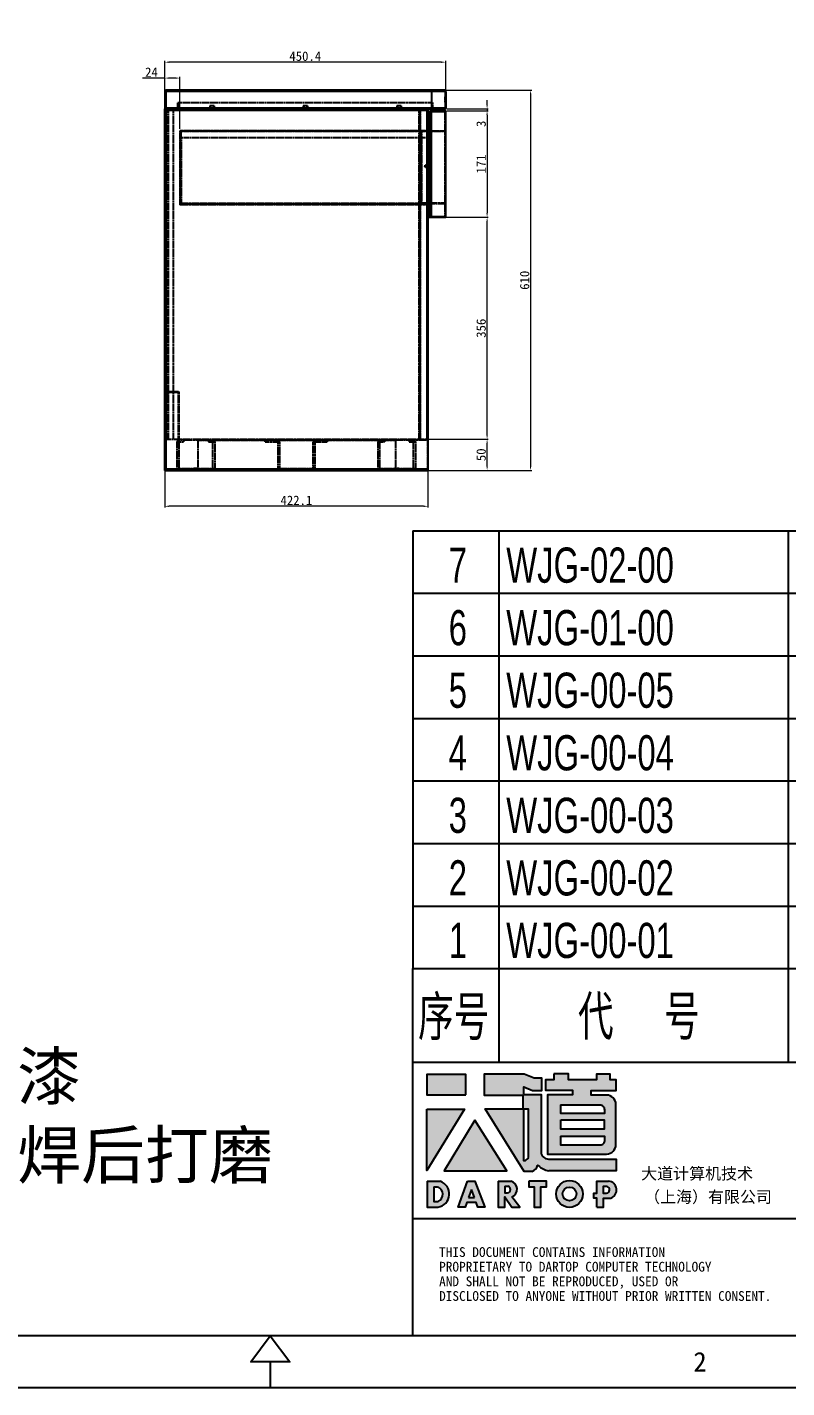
# Model space of a CAD drawing. Header units: millimetres. Extents: x 13106 to 40242, y 18888 to 28426.
# Drawn here: x 15370 to 16588, y 24750 to 26933 of the extents above; entities that cross this region are included whole.
import ezdxf
from ezdxf.enums import TextEntityAlignment as Align

# ---------------------------------------------------------------- set-up
doc = ezdxf.new("R2010")
doc.units = ezdxf.units.MM
doc.header["$PDSIZE"] = -1
doc.linetypes.add('HIDDEN', pattern=[1.905, 1.27, -0.635])
for name, color, linetype in [('02___PRT_ALL_AXES', 7, 'Continuous'), ('1轮廓实线层', 7, 'Continuous'), ('2细线层', 4, 'Continuous'), ('4', 7, 'Continuous'), ('6文字层', 3, 'Continuous'), ('DEFAULT_2', 8, 'HIDDEN'), ('print', 30, 'Continuous'), ('图框层', 7, 'Continuous')]:
    doc.layers.add(name, color=color, linetype=linetype)
doc.layers.add('dim', color=2, linetype='Continuous', lineweight=9)
doc.styles.add('Dartop', font='')
doc.styles.add('hzHT', font='simhei.ttf')
doc.styles.add('PC_TEXTSTYLE', font='arial.ttf', dxfattribs={"width": 0.8})
doc.styles.get('Dartop').set_extended_font_data('FangSong_GB2312')
doc.dimstyles.new('3', dxfattribs={"dimtxt": 15, "dimasz": 7, "dimexe": 2, "dimexo": 3, "dimgap": 2, "dimtad": 1, "dimzin": 9, "dimdsep": 46, "dimtxsty": 'Standard', "dimcen": 1, "dimadec": 1, "dimazin": 2, "dimtfac": 0.5, "dimtmove": 0, "dimatfit": 3, "dimfxl": 0, "dimtolj": 1, "dimlwd": 9, "dimlwe": 9, "dimarcsym": 0})

# ---------------------------------------------------------------- blocks, each defined once
blk = doc.blocks.new('dadao')
for p, q in [((48, 19.2), (44.9, 10.4)), ((51.2, 10.4), (48, 19.2)), ((44.9, 10.4), (51.2, 10.4))]:
    blk.add_line(p, q)
for points in [[(41.8, 121.6), (41.8, 143.7), (-0.4, 143.7), (-0.4, 121.6), (41.8, 121.6)], [(104.8, 122), (104.8, 130.3), (114.1, 126.3), (124.2, 126.3), (124.2, 139.6), (115.9, 139.6), (105.1, 143.9), (61.5, 143.9)], [(61.7, 144), (61.7, 121.3), (103.9, 121.3)], [(113.4, 38.7), (105.1, 38.7), (63, 106.5), (103.9, 106.5), (103.9, 120.9), (103.9, 121.3)], [(109.7, 53.6), (109.7, 106.2), (104.3, 106.2), (104.3, 50.4), (106.6, 50.4)], [(144.6, 94.4), (144.6, 84.8), (192, 84.8), (192, 94.1), (144.9, 94.1)], [(120.2, 45), (119.5, 45), (119.5, 44.6)], [(0, 28), (0, 0), (11.8, 0)], [(0.1, 28), (14, 28)], [(7.1, 21.8), (7.1, 6.1), (12, 6.1)], [(7.1, 21.8), (11.4, 21.8)], [(76.8, 28.2), (76.8, 0), (84.1, 0), (84.1, 11.1), (91.6, -0.1), (100.3, -0.1), (91.7, 11.1)], [(76.8, 28.2), (90.6, 28.2)], [(84, 22.7), (84, 15.3), (87.2, 15.3)], [(84, 22.7), (87.3, 22.7)], [(183.7, 0), (183.7, 9.6), (180.6, 9.6), (180.6, 14.9), (183.8, 14.9), (183.8, 28.1), (196.1, 28.1), (196.5, 28.1)], [(194.9, 22.3), (190.8, 22.3), (190.8, 15), (194.4, 15)], [(183.7, 0), (190.9, 0), (190.9, 9.6), (198.8, 9.6)]]:
    blk.add_lwpolyline(points)
blk.add_lwpolyline([(137.1, 144.2), (137.1, 137.9), (128.3, 137.9), (128.3, 126.5), (157.3, 126.5), (157.3, 121.5), (130.3, 121.5), (130.3, 57.5), (194.4, 57.5, 0.414214), (204.4, 67.5), (204.4, 111.3, 0.414214), (194.4, 121.3), (177.5, 121.3), (177.5, 126.3), (204.7, 126.3), (204.7, 137.7), (198.2, 137.7), (198.2, 143.9), (183.3, 143.9), (183.3, 138), (153, 138), (153, 144.2), (137.1, 144.2)], format="xyb", close=True)
for points in [[(104.8, 122), (123.4, 122), (123.4, 60, 0.414214), (131.4, 52), (204.8, 52), (204.8, 39.1), (131.7, 39.1)], [(144.3, 110.8), (144.3, 101.8), (192.3, 101.8), (192.3, 105.5, 0.414214), (187.3, 110.5), (144.3, 110.5)], [(144.6, 77), (144.6, 67.5), (187.6, 67.5, 0.414214), (192.6, 72.5), (192.6, 76.4), (144.6, 76.4)]]:
    blk.add_lwpolyline(points, format="xyb")
for points in [[(-0.3, 106.2), (40.4, 106.2), (-0.3, 39.7), (-0.3, 106.2)], [(51.7, 94.1), (18.4, 39.3), (86.2, 39.3)], [(43.8, 28.2), (51.8, 28.2), (62.6, -0.1), (55, -0.1), (53.2, 5), (42.9, 5), (41.1, 0), (33.6, 0)], [(110, 28.1), (110, 21.9), (116, 21.9), (116, -0.1), (123.2, -0.1), (123.2, 22), (129.2, 22), (129.2, 28.1), (110, 28.1)]]:
    blk.add_lwpolyline(points, close=True)
for radius in [14.5, 7.44]:
    blk.add_circle((154.2, 14.2), radius)
for centre, radius, start, end in [((99.2, 60.7), 12.6, 305.6399, 325.969), ((111.6, 46.7), 8.19, 282.9811, 347.6627), ((136, 61.7), 22.9, 226.7358, 259.3209), ((8.5, 13.9), 8.49, 294.2143, 69.7177), ((9.6, 14.2), 14.4, 278.6604, 72.3203), ((86.4, 19), 3.8, 282.527, 76.7196), ((88.6, 19.4), 8.95, 290.6073, 77.2124), ((193.7, 18.7), 3.8, 280.9891, 72.5513), ((195.7, 18.6), 9.51, 288.8959, 85.2442)]:
    blk.add_arc(centre, radius, start, end)
blk = doc.blocks.new('PC_MXB_BLOCK')
at = {"layer": '1轮廓实线层'}
for p, q in [((-180, 8), (-180, 0)), ((0, 8), (0, 0))]:
    blk.add_line(p, q, dxfattribs=at)
at = {"layer": '2细线层'}
for p, q in [((-180, 8), (0, 8)), ((-169, 8), (-169, 0)), ((-132, 8), (-132, 0)), ((-99, 8), (-99, 0)), ((-88, 8), (-88, 0)), ((-53, 8), (-53, 0)), ((-42, 8), (-42, 0)), ((-30, 8), (-30, 0)), ((-180, 0), (0, 0))]:
    blk.add_line(p, q, dxfattribs=at)
at = {"layer": '6文字层', "style": 'PC_TEXTSTYLE'}
for tag, width, p, p2 in [('序号', 0.769182, (-178.38, 1.35), (-170.09, 1.35)), ('代号', 3.14773, (-168.05, 1.35), (-134.11, 1.35)), ('名称', 2.802424, (-130.87, 1.2), (-100.28, 1.2)), ('数量', 0.817449, (-97.88, 1.2), (-89, 1.2)), ('材料', 2.943328, (-86.43, 1.01), (-54.3, 1.01)), ('单重', 0.854038, (-52.21, 0.89), (-43, 0.89)), ('总重', 0.958888, (-41.2, 1.27), (-30.86, 1.27)), ('备注', 2.494074, (-28.61, 1.02), (-1.16, 1.02))]:
    blk.add_attdef(tag, text='', height=4.5, dxfattribs=dict(at, width=width)).set_placement(p, p2, align=Align.FIT)
blk = doc.blocks.new('PC_MXBTITLERECORD')
at = {"layer": '1轮廓实线层'}
for p, q in [((-180, 0), (-180, 12)), ((0, 0), (0, 12))]:
    blk.add_line(p, q, dxfattribs=at)
at = {"layer": '2细线层'}
for p, q in [((-169, 12), (-169, 0)), ((-132, 12), (-132, 0)), ((-99, 12), (-99, 0)), ((-88, 12), (-88, 0)), ((-53, 12), (-53, 0)), ((-42, 12), (-42, 6)), ((-30, 12), (-30, 0)), ((-30, 6), (-53, 6))]:
    blk.add_line(p, q, dxfattribs=at)
at = {"style": 'PC_TEXTSTYLE', "flags": 1}
blk.add_attdef('Fo oFShowMe', (-53, 6), '', height=0.00000005, dxfattribs=at)
at = {"layer": '6文字层', "style": 'PC_TEXTSTYLE', "width": 0.667}
for s, height, p in [('单元', 4, (-47.45, 8.84)), ('加工', 4, (-35.96, 8.94)), ('序号', 5, (-174.77, 6)), ('代     号', 5, (-151.09, 6)), ('名     称', 5, (-116.06, 6)), ('数量', 5, (-93.71, 6)), ('材      料', 5, (-71.89, 6)), ('备     注', 5, (-15.57, 6)), ('重    量', 4, (-41.65, 2.94))]:
    blk.add_text(s, height=height, dxfattribs=at).set_placement(p, align=Align.MIDDLE)
blk = doc.blocks.new('*D321')
at = {"layer": 'Defpoints', "color": 0, "lineweight": 9, "transparency": 16777216}
for p in [(15590.7, 26273.6), (16012.8, 26277.5), (15590.7, 26164.5)]:
    blk.add_point(p, dxfattribs=at)
at = {"layer": 'dim', "color": 0, "lineweight": 9, "transparency": 16777216}
for p, q in [((15590.7, 26270.6), (15590.7, 26162.5)), ((16012.8, 26274.5), (16012.8, 26162.5)), ((16005.8, 26164.5), (15597.7, 26164.5))]:
    blk.add_line(p, q, dxfattribs=at)
for points in [[(15597.7, 26165.7), (15597.7, 26163.4), (15590.7, 26164.5)], [(16005.8, 26165.7), (16005.8, 26163.4), (16012.8, 26164.5)]]:
    blk.add_solid(points, dxfattribs=at)
at = {"layer": 'dim', "color": 0, "lineweight": 9, "transparency": 16777216, "insert": (15801.8, 26174), "char_height": 15, "attachment_point": 5}
blk.add_mtext('\\A1;422.1', dxfattribs=at)
blk = doc.blocks.new('*D322')
at = {"layer": 'Defpoints', "color": 0, "lineweight": 9, "transparency": 16777216}
for p in [(15590.8, 26851.6), (15590.8, 26807), (15614.8, 26767.2)]:
    blk.add_point(p, dxfattribs=at)
at = {"layer": 'dim', "color": 0, "lineweight": 9, "transparency": 16777216}
for p, q in [((15590.8, 26810), (15590.8, 26853.6)), ((15614.8, 26770.2), (15614.8, 26853.6)), ((15590.8, 26851.6), (15554.8, 26851.6)), ((15607.8, 26851.6), (15597.8, 26851.6))]:
    blk.add_line(p, q, dxfattribs=at)
for points in [[(15597.8, 26852.7), (15597.8, 26850.4), (15590.8, 26851.6)], [(15607.8, 26852.7), (15607.8, 26850.4), (15614.8, 26851.6)]]:
    blk.add_solid(points, dxfattribs=at)
at = {"layer": 'dim', "color": 0, "lineweight": 9, "transparency": 16777216, "insert": (15569.3, 26861.1), "char_height": 15, "attachment_point": 5}
blk.add_mtext('\\A1;24', dxfattribs=at)
blk = doc.blocks.new('*D323')
at = {"layer": 'Defpoints', "color": 0, "lineweight": 9, "transparency": 16777216}
for p in [(15590.8, 26877.1), (15590.8, 26830.2), (16041.2, 26830.2)]:
    blk.add_point(p, dxfattribs=at)
at = {"layer": 'dim', "color": 0, "lineweight": 9, "transparency": 16777216}
for p, q in [((15590.8, 26833.2), (15590.8, 26879.1)), ((16034.2, 26877.1), (15597.8, 26877.1)), ((16041.2, 26833.2), (16041.2, 26879.1))]:
    blk.add_line(p, q, dxfattribs=at)
for points in [[(15597.8, 26878.3), (15597.8, 26875.9), (15590.8, 26877.1)], [(16034.2, 26878.3), (16034.2, 26875.9), (16041.2, 26877.1)]]:
    blk.add_solid(points, dxfattribs=at)
at = {"layer": 'dim', "color": 0, "lineweight": 9, "transparency": 16777216, "insert": (15816, 26886.6), "char_height": 15, "attachment_point": 5}
blk.add_mtext('\\A1;450.4', dxfattribs=at)
blk = doc.blocks.new('*D324')
at = {"layer": 'Defpoints', "color": 0, "lineweight": 9, "transparency": 16777216}
for p in [(16040.2, 26802.2), (16040.2, 26799.2), (16107.6, 26799.2)]:
    blk.add_point(p, dxfattribs=at)
at = {"layer": 'dim', "color": 0, "lineweight": 9, "transparency": 16777216}
for p, q in [((16107.6, 26809.2), (16107.6, 26816.2)), ((16043.2, 26802.2), (16109.6, 26802.2)), ((16043.2, 26799.2), (16109.6, 26799.2)), ((16107.6, 26802.2), (16107.6, 26799.2)), ((16107.6, 26792.2), (16107.6, 26771.2))]:
    blk.add_line(p, q, dxfattribs=at)
for points in [[(16106.5, 26809.2), (16108.8, 26809.2), (16107.6, 26802.2)], [(16106.5, 26792.2), (16108.8, 26792.2), (16107.6, 26799.2)]]:
    blk.add_solid(points, dxfattribs=at)
at = {"layer": 'dim', "color": 0, "lineweight": 9, "transparency": 16777216, "insert": (16098.1, 26778.2), "char_height": 15, "attachment_point": 5, "rotation": 90}
blk.add_mtext('\\A1;3', dxfattribs=at)
blk = doc.blocks.new('*D325')
at = {"layer": 'Defpoints', "color": 0, "lineweight": 9, "transparency": 16777216}
for p in [(16043.2, 26799.2), (16030.6, 26628.2), (16107.6, 26628.2)]:
    blk.add_point(p, dxfattribs=at)
at = {"layer": 'dim', "color": 0, "lineweight": 9, "transparency": 16777216}
for p, q in [((16046.2, 26799.2), (16109.6, 26799.2)), ((16107.6, 26792.2), (16107.6, 26635.2)), ((16033.6, 26628.2), (16109.6, 26628.2))]:
    blk.add_line(p, q, dxfattribs=at)
for points in [[(16106.5, 26792.2), (16108.8, 26792.2), (16107.6, 26799.2)], [(16106.5, 26635.2), (16108.8, 26635.2), (16107.6, 26628.2)]]:
    blk.add_solid(points, dxfattribs=at)
at = {"layer": 'dim', "color": 0, "lineweight": 9, "transparency": 16777216, "insert": (16098.1, 26713.7), "char_height": 15, "attachment_point": 5, "rotation": 90}
blk.add_mtext('\\A1;171', dxfattribs=at)
blk = doc.blocks.new('*D326')
at = {"layer": 'Defpoints', "color": 0, "lineweight": 9, "transparency": 16777216}
for p in [(16062.1, 26628.2), (16107.6, 26628.2), (16010.2, 26272.2)]:
    blk.add_point(p, dxfattribs=at)
at = {"layer": 'dim', "color": 0, "lineweight": 9, "transparency": 16777216}
for p, q in [((16065.1, 26628.2), (16109.6, 26628.2)), ((16107.6, 26279.2), (16107.6, 26621.2)), ((16013.2, 26272.2), (16109.6, 26272.2))]:
    blk.add_line(p, q, dxfattribs=at)
for points in [[(16106.5, 26621.2), (16108.8, 26621.2), (16107.6, 26628.2)], [(16106.5, 26279.2), (16108.8, 26279.2), (16107.6, 26272.2)]]:
    blk.add_solid(points, dxfattribs=at)
at = {"layer": 'dim', "color": 0, "lineweight": 9, "transparency": 16777216, "insert": (16098.1, 26450.2), "char_height": 15, "attachment_point": 5, "rotation": 90}
blk.add_mtext('\\A1;356', dxfattribs=at)
blk = doc.blocks.new('*D327')
at = {"layer": 'Defpoints', "color": 0, "lineweight": 9, "transparency": 16777216}
for p in [(16026.9, 26272.2), (16107.6, 26272.2), (16006.4, 26222.2)]:
    blk.add_point(p, dxfattribs=at)
at = {"layer": 'dim', "color": 0, "lineweight": 9, "transparency": 16777216}
for p, q in [((16029.9, 26272.2), (16109.6, 26272.2)), ((16107.6, 26229.2), (16107.6, 26265.2)), ((16009.4, 26222.2), (16109.6, 26222.2))]:
    blk.add_line(p, q, dxfattribs=at)
for points in [[(16106.5, 26265.2), (16108.8, 26265.2), (16107.6, 26272.2)], [(16106.5, 26229.2), (16108.8, 26229.2), (16107.6, 26222.2)]]:
    blk.add_solid(points, dxfattribs=at)
at = {"layer": 'dim', "color": 0, "lineweight": 9, "transparency": 16777216, "insert": (16098.1, 26247.2), "char_height": 15, "attachment_point": 5, "rotation": 90}
blk.add_mtext('\\A1;50', dxfattribs=at)
blk = doc.blocks.new('*D366')
at = {"layer": 'Defpoints', "color": 0, "lineweight": 9, "transparency": 16777216}
for p in [(16026.7, 26832.2), (16002.7, 26222.2), (16177.4, 26222.2)]:
    blk.add_point(p, dxfattribs=at)
at = {"layer": 'dim', "color": 0, "lineweight": 9, "transparency": 16777216}
for p, q in [((16029.7, 26832.2), (16179.4, 26832.2)), ((16177.4, 26825.2), (16177.4, 26229.2)), ((16005.7, 26222.2), (16179.4, 26222.2))]:
    blk.add_line(p, q, dxfattribs=at)
for points in [[(16176.2, 26825.2), (16178.6, 26825.2), (16177.4, 26832.2)], [(16176.2, 26229.2), (16178.6, 26229.2), (16177.4, 26222.2)]]:
    blk.add_solid(points, dxfattribs=at)
at = {"layer": 'dim', "color": 0, "lineweight": 9, "transparency": 16777216, "insert": (16167.9, 26527.2), "char_height": 15, "attachment_point": 5, "rotation": 90}
blk.add_mtext('\\A1;610', dxfattribs=at)

msp = doc.modelspace()

# ---------------------------------------------------------------- hatches: boundary and pattern name
for points in [[(16073.324, 25252.855), (16010.837, 25252.855), (16010.837, 25220.207), (16073.324, 25220.207)], [(16071.312, 25197.365), (16011.004, 25197.365), (16011.004, 25098.897)], [(16088.03, 25179.496), (16038.73, 25098.241), (16139.117, 25098.241)], [(16202.858, 25081.616), (16174.329, 25081.616), (16174.329, 25072.565), (16183.23, 25072.565), (16183.23, 25039.949), (16193.888, 25039.949), (16193.888, 25072.586), (16202.858, 25072.586)]]:
    msp.add_hatch(color=0).paths.add_polyline_path(points)
h = msp.add_hatch(color=0)
h.paths.add_polyline_path([(16166.707, 25233.013), (16180.498, 25227.055), (16195.408, 25227.055), (16195.408, 25246.789), (16183.107, 25246.789), (16167.08, 25253.119), (16102.851, 25253.119), (16102.851, 25219.744), (16165.344, 25219.744), (16165.344, 25219.07), (16165.344, 25197.738), (16104.743, 25197.738), (16167.075, 25097.426), (16179.418, 25097.426, 0.27937482), (16188.429, 25106.188), (16188.429, 25106.65), (16189.517, 25106.65, 0.14314537), (16206.51, 25098.002), (16314.822, 25098.002), (16314.822, 25117.027), (16206.048, 25117.027, -0.41421356), (16194.201, 25128.875), (16194.201, 25220.799), (16166.707, 25220.799)])
h.paths.add_polyline_path([(16165.974, 25197.312), (16173.915, 25197.311), (16173.915, 25119.454, -0.08893574), (16169.313, 25114.721), (16165.946, 25114.721)], flags=16)
h = msp.add_hatch(color=0)
h.paths.add_polyline_path([(16314.635, 25244.027), (16304.998, 25244.027), (16304.998, 25253.194), (16282.971, 25253.194), (16282.971, 25244.485), (16238, 25244.485), (16238, 25253.652), (16214.447, 25253.652), (16214.447, 25244.315), (16201.433, 25244.315), (16201.433, 25227.415), (16244.38, 25227.415), (16244.38, 25219.94), (16204.361, 25219.94), (16204.361, 25125.302), (16299.366, 25125.302, 0.41421356), (16314.176, 25140.111), (16314.176, 25204.922, 0.41421356), (16299.366, 25219.731), (16274.252, 25219.731), (16274.252, 25227.066), (16314.635, 25227.066)])
h.paths.add_polyline_path([(16288.874, 25203.687, -0.41421356), (16296.279, 25196.283), (16296.279, 25190.852), (16225.15, 25190.852), (16225.15, 25203.687)], flags=16)
h.paths.add_polyline_path([(16295.819, 25179.392), (16295.819, 25165.64), (16225.61, 25165.64), (16225.61, 25179.392)], flags=16)
h.paths.add_polyline_path([(16296.737, 25153.264), (16296.737, 25147.375, -0.41421356), (16289.332, 25139.97), (16225.61, 25139.97), (16225.61, 25153.264)], flags=16)
h = msp.add_hatch(color=0)
h.paths.add_polyline_path([(16032.137, 25081.467), (16011.448, 25081.467), (16011.448, 25040.072), (16028.872, 25040.072, 0.79301591)])
h.paths.add_polyline_path([(16029.179, 25049.138), (16021.945, 25049.138), (16021.945, 25072.402), (16028.381, 25072.402, -0.67136089)], flags=16)
h = msp.add_hatch(color=0)
h.paths.add_polyline_path([(16088.186, 25081.808), (16076.378, 25081.808), (16061.194, 25040.028), (16072.379, 25040.028), (16075.01, 25047.432), (16090.162, 25047.432), (16092.851, 25039.938), (16104.125, 25039.938)])
h.paths.add_polyline_path([(16087.267, 25055.413), (16077.879, 25055.413), (16082.487, 25068.542)], flags=16)
h = msp.add_hatch(color=0)
h.paths.add_polyline_path([(16145.579, 25081.779), (16125.23, 25081.779), (16125.23, 25040.005), (16135.983, 25040.005), (16135.983, 25056.566), (16147.036, 25039.856), (16160.03, 25039.856), (16147.31, 25056.461, 0.74405494)])
h.paths.add_polyline_path([(16135.885, 25062.748), (16135.885, 25073.718), (16140.692, 25073.718, -0.79680897), (16140.619, 25062.748)], flags=16)
h = msp.add_hatch(color=0)
h.paths.add_polyline_path([(16218.368, 25061.042, 1), (16261.262, 25061.042, 1)])
h.paths.add_polyline_path([(16250.833, 25061.042, -1), (16228.797, 25061.042, -1)], flags=16)
h = msp.add_hatch(color=0)
h.paths.add_polyline_path([(16302.405, 25081.68), (16301.79, 25081.68), (16283.649, 25081.68), (16283.649, 25062.184), (16278.836, 25062.184), (16278.836, 25054.271), (16283.572, 25054.271), (16283.572, 25040.078), (16294.162, 25040.078), (16294.162, 25054.326), (16305.798, 25054.326, 0.81230381)])
h.paths.add_polyline_path([(16294.005, 25062.238), (16294.005, 25073.143), (16300.031, 25073.143, -0.77821343), (16299.416, 25062.238)], flags=16)

# ---------------------------------------------------------------- linework, layer by layer
at = {"color": 3, "linetype": 'Continuous'}
for p, q in [((15590.822, 26830.183), (15590.822, 26803.208)), ((15591.822, 26830.183), (15591.822, 26803.208)), ((16041.222, 26830.183), (15591.822, 26830.183)), ((15592.822, 26222.183), (15592.822, 26832.183)), ((16039.222, 26832.183), (15592.822, 26832.183)), ((16018.362, 26832.183), (16018.362, 26802.183)), ((16041.222, 26830.183), (16041.222, 26803.208)), ((15590.722, 26802.183), (15590.722, 26222.183)), ((15590.722, 26802.183), (16040.197, 26802.183)), ((15590.822, 26222.183), (15590.822, 26802.183)), ((16041.222, 26803.208), (15591.822, 26803.208)), ((15591.822, 26803.183), (15591.822, 26803.208)), ((15592.822, 26800.183), (16010.822, 26800.183)), ((16010.822, 26802.183), (16010.822, 26272.183)), ((16012.822, 26802.183), (16012.822, 26222.183)), ((16015.822, 26628.183), (16015.822, 26799.183)), ((16015.822, 26799.183), (16041.222, 26799.183)), ((16018.362, 26629.183), (16018.362, 26799.183)), ((16041.222, 26629.183), (16041.222, 26799.183)), ((16012.822, 26767.183), (16013.822, 26767.183)), ((16012.822, 26766.183), (16013.822, 26766.183)), ((16013.822, 26767.183), (16013.822, 26756.183)), ((16012.822, 26756.183), (16013.822, 26756.183)), ((16014.822, 26628.183), (16014.822, 26648.183)), ((16041.222, 26629.183), (16015.822, 26629.183)), ((16010.822, 26272.183), (16012.822, 26272.183)), ((15590.722, 26222.183), (16012.822, 26222.183)), ((16010.822, 26224.183), (15592.822, 26224.183)), ((16010.822, 26224.183), (16010.822, 26222.183))]:
    msp.add_line(p, q, dxfattribs=at)
at = {"color": 7, "linetype": 'Continuous'}
for p, q in [((15591.822, 26830.183), (15590.822, 26830.183)), ((15591.822, 26803.208), (15590.822, 26803.208)), ((15592.822, 26801.183), (15593.491, 26801.183)), ((16015.822, 26798.183), (16041.222, 26798.183)), ((16016.822, 26628.183), (16016.822, 26799.183)), ((16013.822, 26767.183), (16015.822, 26767.183)), ((16014.822, 26648.183), (16014.822, 26767.183)), ((16013.822, 26648.183), (16013.822, 26756.183)), ((16012.822, 26648.183), (16015.822, 26648.183)), ((16014.822, 26628.183), (16041.222, 26628.183)), ((16018.362, 26629.183), (16018.362, 26628.183)), ((16041.222, 26629.183), (16041.222, 26628.183)), ((15592.822, 26223.183), (15593.491, 26223.183)), ((16010.153, 26223.183), (16010.822, 26223.183))]:
    msp.add_line(p, q, dxfattribs=at)
at = {"color": 0}
for p, q in [((18246.536, 25272.256), (15988.386, 25272.256)), ((15988.386, 24833.664), (15988.386, 25272.256)), ((15988.386, 25021.632), (16614.945, 25021.632)), ((18246.536, 24833.664), (13273.404, 24833.664)), ((15759.97, 24791.893), (15759.97, 24750.122))]:
    msp.add_line(p, q, dxfattribs=at)
msp.add_lwpolyline([(15759.97, 24833.664), (15791.298, 24791.893), (15728.642, 24791.893), (15759.97, 24833.664)], close=True, dxfattribs=at)
at = {"color": 3, "linetype": 'Continuous'}
for centre, radius, start, end in [((15592.822, 26830.183), 2, 90, 180), ((16039.222, 26830.183), 2, 0, 90), ((15591.847, 26803.208), 1.025, 180, 270), ((15632.882, 26803.222), 41.06, 180.054358, 180.251751), ((16040.197, 26803.208), 1.025, 270, 0), ((15594.822, 26222.997), 0.814, 265.176727, 269.994085), ((16008.822, 26222.997), 0.814, 270.005915, 274.823273)]:
    msp.add_arc(centre, radius, start, end, dxfattribs=at)
at = {"color": 7, "linetype": 'Continuous'}
msp.add_arc((15592.822, 26830.183), 1, 144.974979, 180, dxfattribs=at)
at = {"color": 3, "linetype": 'Continuous'}
for points, knots in [([(15591.822, 26830.183), (15591.903, 26830.439), (15592.022, 26830.811), (15592.19, 26831.283), (15592.312, 26831.583), (15592.435, 26831.833), (15592.572, 26832.052), (15592.725, 26832.183), (15592.822, 26832.183)], [0, 0, 0, 0, 0.35085261, 0.51106811, 0.65392515, 0.77522564, 0.87245186, 1, 1, 1, 1]), ([(15591.836, 26802.294), (15591.834, 26802.337), (15591.825, 26802.586), (15591.823, 26802.835), (15591.822, 26803.041)], [0, 0, 0, 0, 0.17216455, 1, 1, 1, 1]), ([(15591.847, 26802.183), (15591.844, 26802.183), (15591.844, 26802.197), (15591.84, 26802.214), (15591.838, 26802.251), (15591.837, 26802.278), (15591.836, 26802.294)], [0, 0, 0, 0, 0.07002956, 0.26256005, 0.57525505, 1, 1, 1, 1]), ([(15592.822, 26800.183), (15592.98, 26800.432), (15593.285, 26800.908), (15593.825, 26801.654), (15594.372, 26802.148), (15594.754, 26802.18)], [0, 0, 0, 0, 0.31233374, 0.59425373, 1, 1, 1, 1]), ([(16010.822, 26800.183), (16010.664, 26800.432), (16010.359, 26800.908), (16009.819, 26801.654), (16009.272, 26802.148), (16008.89, 26802.18)], [0, 0, 0, 0, 0.31233374, 0.59425373, 1, 1, 1, 1]), ([(15592.822, 26224.183), (15592.98, 26223.934), (15593.285, 26223.458), (15593.825, 26222.712), (15594.372, 26222.218), (15594.754, 26222.186)], [0, 0, 0, 0, 0.31233374, 0.59425373, 1, 1, 1, 1]), ([(16010.822, 26224.183), (16010.664, 26223.934), (16010.359, 26223.458), (16009.819, 26222.712), (16009.272, 26222.218), (16008.89, 26222.186)], [0, 0, 0, 0, 0.31233374, 0.59425373, 1, 1, 1, 1])]:
    msp.add_open_spline(points, degree=3, knots=knots, dxfattribs=at)
at = {"layer": '02___PRT_ALL_AXES', "color": 8, "linetype": 'HIDDEN'}
for p, q in [((16040.222, 26812.683), (16040.222, 26821.683)), ((16040.222, 26821.683), (16041.222, 26821.683)), ((16041.222, 26817.183), (16040.222, 26817.183)), ((16040.222, 26812.683), (16041.222, 26812.683)), ((16041.222, 26812.683), (16041.222, 26821.683)), ((15662.722, 26802.183), (15662.722, 26801.183)), ((15662.722, 26802.183), (15669.722, 26802.183)), ((15662.722, 26801.183), (15669.722, 26801.183)), ((15666.222, 26802.183), (15666.222, 26801.183)), ((15669.722, 26802.183), (15669.722, 26801.183)), ((15812.722, 26802.183), (15812.722, 26801.183)), ((15812.722, 26802.183), (15819.722, 26802.183)), ((15812.722, 26801.183), (15819.722, 26801.183)), ((15816.222, 26802.183), (15816.222, 26801.183)), ((15819.722, 26802.183), (15819.722, 26801.183)), ((15962.722, 26802.183), (15962.722, 26801.183)), ((15962.722, 26802.183), (15969.722, 26802.183)), ((15962.722, 26801.183), (15969.722, 26801.183)), ((15966.222, 26802.183), (15966.222, 26801.183)), ((15969.722, 26802.183), (15969.722, 26801.183)), ((16013.822, 26766.183), (15614.822, 26766.183)), ((16014.822, 26756.683), (16014.822, 26751.683)), ((16015.822, 26756.683), (16014.822, 26756.683)), ((16015.822, 26751.683), (16014.822, 26751.683)), ((16015.822, 26756.683), (16015.822, 26751.683)), ((16016.822, 26755.683), (16015.822, 26755.683)), ((16015.822, 26754.183), (16016.822, 26754.183)), ((16016.822, 26752.683), (16015.822, 26752.683)), ((16016.822, 26755.683), (16016.822, 26752.683)), ((16000.222, 26737.183), (16000.222, 26721.183)), ((16001.222, 26737.183), (16000.222, 26737.183)), ((16001.222, 26729.183), (16000.222, 26729.183)), ((16001.222, 26721.183), (16000.222, 26721.183)), ((16001.222, 26737.183), (16001.222, 26721.183)), ((16040.222, 26731.683), (16041.222, 26731.683)), ((16040.222, 26726.683), (16040.222, 26731.683)), ((16041.222, 26729.183), (16040.222, 26729.183)), ((16040.222, 26726.683), (16041.222, 26726.683)), ((16041.222, 26726.683), (16041.222, 26731.683)), ((16014.822, 26716.683), (16014.822, 26711.683)), ((16015.822, 26716.683), (16014.822, 26716.683)), ((16015.822, 26711.683), (16014.822, 26711.683)), ((16015.822, 26716.683), (16015.822, 26711.683)), ((16016.822, 26715.683), (16015.822, 26715.683)), ((16015.822, 26714.183), (16016.822, 26714.183)), ((16016.822, 26712.683), (16015.822, 26712.683)), ((16016.822, 26715.683), (16016.822, 26712.683)), ((16015.822, 26676.683), (16014.822, 26676.683)), ((16014.822, 26676.683), (16014.822, 26671.683)), ((16015.822, 26671.683), (16014.822, 26671.683)), ((16015.822, 26676.683), (16015.822, 26671.683)), ((16016.822, 26675.683), (16015.822, 26675.683)), ((16015.822, 26674.183), (16016.822, 26674.183)), ((16016.822, 26672.683), (16015.822, 26672.683)), ((16016.822, 26675.683), (16016.822, 26672.683)), ((16007.972, 26650.183), (16012.472, 26650.183)), ((16007.972, 26650.183), (16007.972, 26649.183)), ((16007.972, 26649.183), (16012.472, 26649.183)), ((16010.222, 26649.183), (16010.222, 26650.183)), ((16012.472, 26650.183), (16012.472, 26649.183)), ((16015.822, 26642.433), (16014.822, 26642.433)), ((16014.822, 26642.433), (16014.822, 26637.933)), ((16015.822, 26637.933), (16014.822, 26637.933)), ((16015.822, 26642.433), (16015.822, 26641.683)), ((16016.822, 26641.683), (16015.822, 26641.683)), ((16015.822, 26641.683), (16015.822, 26638.683)), ((16015.822, 26640.183), (16016.822, 26640.183)), ((16016.822, 26638.683), (16015.822, 26638.683)), ((16015.822, 26638.683), (16015.822, 26637.933)), ((16016.822, 26641.683), (16016.822, 26638.683)), ((15644.222, 26225.183), (15637.222, 26225.183)), ((15637.222, 26225.183), (15637.222, 26222.183)), ((15644.222, 26222.183), (15637.222, 26222.183)), ((15644.222, 26225.183), (15644.222, 26222.183)), ((15966.322, 26225.183), (15959.322, 26225.183)), ((15959.322, 26225.183), (15959.322, 26222.183)), ((15966.322, 26222.183), (15959.322, 26222.183)), ((15966.322, 26225.183), (15966.322, 26222.183))]:
    msp.add_line(p, q, dxfattribs=at)
msp.add_circle((16010.222, 26710.183), 2.25, dxfattribs=at)
at = {"layer": 'DEFAULT_2', "color": 8, "linetype": 'HIDDEN'}
for p, q in [((16039.222, 26831.183), (15592.822, 26831.183)), ((16040.222, 26830.183), (16040.222, 26803.208)), ((15611.822, 26803.208), (15611.822, 26812.183)), ((15611.822, 26812.183), (16019.222, 26812.183)), ((15612.822, 26803.208), (15612.822, 26812.183)), ((16019.222, 26812.183), (16019.222, 26803.208)), ((16020.222, 26812.183), (16019.222, 26812.183)), ((16020.222, 26812.183), (16020.222, 26803.208)), ((15590.722, 26800.183), (15591.722, 26800.183)), ((15591.722, 26802.183), (15591.722, 26222.183)), ((15591.806, 26802.183), (15591.806, 26222.183)), ((15591.822, 26802.183), (15591.822, 26222.183)), ((15591.847, 26803.183), (15591.842, 26803.184)), ((16040.197, 26803.183), (15591.842, 26803.183)), ((15591.847, 26803.183), (15591.847, 26802.183)), ((15592.614, 26802.18), (15592.668, 26801.182)), ((15592.722, 26802.183), (15592.722, 26801.183)), ((15592.722, 26801.183), (15592.822, 26801.183)), ((15593.491, 26801.183), (16008.822, 26801.183)), ((15594.122, 26800.183), (15594.122, 26272.183)), ((15594.754, 26802.18), (15594.754, 26801.182)), ((15594.822, 26802.183), (15594.822, 26801.183)), ((15595.122, 26800.183), (15595.122, 26272.183)), ((15595.147, 26800.183), (15595.147, 26272.183)), ((15596.122, 26800.183), (15596.122, 26272.183)), ((15601.722, 26801.183), (15601.722, 26802.183)), ((15604.122, 26800.183), (15604.122, 26272.183)), ((15611.722, 26801.183), (15611.722, 26802.183)), ((15611.797, 26803.183), (15611.797, 26802.183)), ((15611.822, 26803.208), (15611.822, 26803.183)), ((15612.822, 26802.183), (15612.822, 26801.183)), ((15662.722, 26807.183), (15662.722, 26802.183)), ((15669.722, 26807.183), (15662.722, 26807.183)), ((15663.722, 26807.183), (15663.722, 26802.183)), ((15668.722, 26807.183), (15668.722, 26802.183)), ((15669.722, 26807.183), (15669.722, 26802.183)), ((15812.722, 26807.183), (15812.722, 26802.183)), ((15819.722, 26807.183), (15812.722, 26807.183)), ((15813.722, 26807.183), (15813.722, 26802.183)), ((15818.722, 26807.183), (15818.722, 26802.183)), ((15819.722, 26807.183), (15819.722, 26802.183)), ((15962.722, 26807.183), (15962.722, 26802.183)), ((15969.722, 26807.183), (15962.722, 26807.183)), ((15963.722, 26807.183), (15963.722, 26802.183)), ((15968.722, 26807.183), (15968.722, 26802.183)), ((15969.722, 26807.183), (15969.722, 26802.183)), ((15990.822, 26802.183), (15990.822, 26801.183)), ((15998.122, 26800.183), (15998.122, 26272.183)), ((15999.122, 26800.183), (15999.122, 26272.183)), ((16000.122, 26272.183), (16000.122, 26802.183)), ((16000.138, 26800.183), (16000.138, 26272.183)), ((16008.822, 26802.183), (16008.822, 26801.183)), ((16008.89, 26802.18), (16008.89, 26801.182)), ((16010.822, 26800.183), (16011.122, 26800.183)), ((16011.122, 26800.183), (16011.122, 26272.183)), ((16011.797, 26802.183), (16011.797, 26272.183)), ((16011.822, 26650.183), (16011.822, 26802.183)), ((16020.247, 26803.183), (16020.244, 26803.183)), ((16040.222, 26766.183), (16040.222, 26799.183)), ((15614.822, 26767.183), (15614.822, 26755.183)), ((16012.822, 26767.183), (15614.822, 26767.183)), ((15614.822, 26766.183), (16012.822, 26766.183)), ((15615.822, 26648.183), (15615.822, 26766.183)), ((15616.822, 26755.183), (15616.822, 26766.183)), ((16000.222, 26765.183), (16000.222, 26652.183)), ((16001.222, 26765.183), (16000.222, 26765.183)), ((16001.222, 26765.183), (16001.222, 26652.183)), ((16002.222, 26766.183), (16002.222, 26767.183)), ((16002.222, 26766.183), (16002.222, 26651.183)), ((16013.822, 26766.183), (16040.222, 26766.183)), ((16015.822, 26769.183), (16016.822, 26769.183)), ((16015.822, 26767.183), (16040.222, 26767.183)), ((16040.222, 26651.183), (16040.222, 26766.183)), ((15614.822, 26756.183), (16012.822, 26756.183)), ((15614.822, 26755.183), (15614.822, 26648.183)), ((15616.822, 26755.183), (15614.822, 26755.183)), ((15616.822, 26755.183), (15616.822, 26648.183)), ((16015.822, 26756.683), (16014.822, 26756.683)), ((16015.822, 26751.683), (16014.822, 26751.683)), ((16015.822, 26716.683), (16014.822, 26716.683)), ((16015.822, 26711.683), (16014.822, 26711.683)), ((16015.822, 26676.683), (16014.822, 26676.683)), ((16015.822, 26671.683), (16014.822, 26671.683)), ((15615.822, 26648.183), (15614.822, 26648.183)), ((15615.822, 26649.183), (15616.822, 26650.183)), ((16014.822, 26649.183), (15615.822, 26649.183)), ((15616.822, 26648.183), (15615.822, 26648.183)), ((16011.822, 26650.183), (15616.822, 26650.183)), ((15616.822, 26648.186), (15616.822, 26648.183)), ((16011.822, 26648.183), (15616.822, 26648.183)), ((16001.222, 26652.183), (16000.222, 26652.183)), ((16002.222, 26651.183), (16040.222, 26651.183)), ((16002.222, 26651.183), (16002.222, 26650.183)), ((16008.722, 26651.183), (16008.722, 26650.183)), ((16010.222, 26651.183), (16010.222, 26650.183)), ((16011.722, 26651.183), (16011.722, 26650.183)), ((16011.822, 26650.183), (16040.222, 26650.183)), ((16011.822, 26650.183), (16011.822, 26648.183)), ((16011.822, 26648.183), (16012.822, 26648.183)), ((16011.822, 26272.183), (16011.822, 26648.183)), ((16014.822, 26649.183), (16015.822, 26650.183)), ((16040.222, 26629.183), (16040.222, 26651.183)), ((15593.822, 26347.167), (15593.822, 26332.183)), ((15594.822, 26347.167), (15593.822, 26347.167)), ((15594.822, 26332.183), (15593.822, 26332.183)), ((15594.822, 26347.167), (15594.822, 26332.183)), ((15594.838, 26347.183), (15594.838, 26348.183)), ((15612.806, 26348.183), (15594.838, 26348.183)), ((15612.806, 26347.183), (15594.838, 26347.183)), ((15603.322, 26348.183), (15603.322, 26347.183)), ((15612.806, 26348.183), (15612.806, 26347.183)), ((15612.822, 26273.183), (15612.822, 26347.167)), ((15613.822, 26347.167), (15612.822, 26347.167)), ((15613.822, 26273.183), (15613.822, 26347.167)), ((15613.822, 26325.683), (15612.822, 26325.683)), ((15594.122, 26272.183), (16010.822, 26272.183)), ((15610.722, 26268.183), (15620.722, 26268.183)), ((15610.722, 26225.183), (15610.722, 26268.183)), ((15612.822, 26273.183), (15613.822, 26273.183)), ((15612.822, 26272.183), (15612.822, 26271.183)), ((15612.822, 26271.183), (15613.722, 26271.183)), ((15612.825, 26273.074), (15613.824, 26273.129)), ((15613.722, 26271.183), (15620.722, 26271.183)), ((15613.722, 26222.183), (15613.722, 26271.183)), ((15614.822, 26272.183), (15614.822, 26271.183)), ((15620.722, 26271.183), (15660.722, 26271.183)), ((15620.722, 26271.183), (15620.722, 26268.183)), ((15639.122, 26272.183), (15639.122, 26271.183)), ((15643.822, 26272.183), (15643.822, 26223.183)), ((15960.822, 26270.183), (15643.822, 26270.183)), ((15660.722, 26271.183), (15667.722, 26271.183)), ((15660.722, 26271.183), (15660.722, 26268.183)), ((15660.722, 26268.183), (15670.722, 26268.183)), ((15667.722, 26271.183), (15935.822, 26271.183)), ((15667.722, 26222.183), (15667.722, 26271.183)), ((15670.722, 26268.183), (15670.722, 26225.183)), ((15671.122, 26272.183), (15671.122, 26271.183)), ((15751.822, 26268.183), (15751.822, 26271.183)), ((15751.822, 26268.183), (15770.822, 26268.183)), ((15770.822, 26268.183), (15770.822, 26271.183)), ((15771.822, 26267.183), (15774.822, 26267.183)), ((15771.822, 26267.183), (15771.822, 26226.183)), ((15774.822, 26267.183), (15774.822, 26226.183)), ((15807.622, 26272.183), (15807.622, 26271.183)), ((15831.822, 26267.183), (15828.822, 26267.183)), ((15828.822, 26226.183), (15828.822, 26267.183)), ((15831.822, 26226.183), (15831.822, 26267.183)), ((15832.822, 26268.183), (15832.822, 26271.183)), ((15832.822, 26268.183), (15851.822, 26268.183)), ((15839.622, 26272.183), (15839.622, 26271.183)), ((15851.822, 26268.183), (15851.822, 26271.183)), ((15932.822, 26268.183), (15942.822, 26268.183)), ((15932.822, 26225.183), (15932.822, 26268.183)), ((15935.822, 26271.183), (15942.822, 26271.183)), ((15935.822, 26222.183), (15935.822, 26271.183)), ((15942.822, 26271.183), (15982.822, 26271.183)), ((15942.822, 26271.183), (15942.822, 26268.183)), ((15960.822, 26272.183), (15960.822, 26223.183)), ((15982.822, 26271.183), (15989.822, 26271.183)), ((15982.822, 26271.183), (15982.822, 26268.183)), ((15982.822, 26268.183), (15992.822, 26268.183)), ((15989.822, 26271.183), (16010.822, 26271.183)), ((15989.822, 26222.183), (15989.822, 26271.183)), ((15992.822, 26268.183), (15992.822, 26225.183)), ((16010.822, 26272.183), (16010.822, 26271.183)), ((16012.822, 26270.183), (16011.822, 26270.183)), ((16011.822, 26270.183), (16011.822, 26222.451)), ((15590.722, 26224.183), (15591.722, 26224.183)), ((15592.614, 26222.186), (15592.668, 26223.185)), ((15592.722, 26223.183), (15592.822, 26223.183)), ((15592.722, 26222.183), (15592.722, 26223.183)), ((15593.491, 26223.183), (15643.822, 26223.183)), ((15594.754, 26222.186), (15594.754, 26223.184)), ((15594.822, 26222.183), (15594.822, 26223.183)), ((15600.722, 26223.183), (15600.722, 26222.183)), ((15610.722, 26225.183), (15670.722, 26225.183)), ((15610.722, 26223.183), (15610.722, 26222.183)), ((15612.822, 26222.183), (15612.822, 26223.183)), ((15636.722, 26225.183), (15636.722, 26222.183)), ((15960.822, 26224.208), (15643.822, 26224.208)), ((15960.822, 26223.183), (15643.822, 26223.183)), ((15644.722, 26225.183), (15644.722, 26222.183)), ((15771.822, 26226.183), (15774.822, 26226.183)), ((15775.822, 26225.183), (15827.822, 26225.183)), ((15775.822, 26222.183), (15775.822, 26225.183)), ((15827.822, 26222.183), (15827.822, 26225.183)), ((15831.822, 26226.183), (15828.822, 26226.183)), ((15932.822, 26225.183), (15992.822, 26225.183)), ((15958.822, 26225.183), (15958.822, 26222.183)), ((15960.822, 26223.183), (16010.153, 26223.183)), ((15966.822, 26225.183), (15966.822, 26222.183)), ((15990.822, 26222.183), (15990.822, 26223.183)), ((15992.822, 26223.183), (15992.822, 26222.183)), ((16008.822, 26222.183), (16008.822, 26223.183)), ((16008.89, 26222.186), (16008.89, 26223.184)), ((16011.822, 26223.183), (16010.822, 26223.183)), ((16012.822, 26224.183), (16011.822, 26224.183))]:
    msp.add_line(p, q, dxfattribs=at)
msp.add_circle((16010.222, 26710.183), 1.5, dxfattribs=at)
for centre, radius, start, end in [((15592.822, 26830.183), 1, 90, 144.974979), ((16039.222, 26830.183), 1, 0, 90), ((15592.722, 26800.183), 2, 90, 180), ((15592.722, 26800.183), 1, 90, 180), ((15591.847, 26803.208), 0.025, 180, 270), ((15594.822, 26801.369), 0.814, 90.005915, 94.823273), ((15594.822, 26799.56), 1.624, 90.00096, 92.414707), ((15611.797, 26803.208), 1.025, 270, 0), ((15611.797, 26803.208), 0.025, 270, 0), ((16008.822, 26801.369), 0.814, 85.176727, 89.994085), ((16008.822, 26799.56), 1.624, 87.585293, 89.99904), ((16020.247, 26803.208), 1.025, 180, 270), ((16020.247, 26803.208), 0.025, 180, 262.5), ((16040.197, 26803.208), 0.025, 270, 0), ((15615.822, 26766.183), 1, 0, 180), ((16002.222, 26765.183), 2, 90, 180), ((16002.222, 26765.183), 1, 90, 180), ((16002.222, 26652.183), 2, 180, 270), ((16002.222, 26652.183), 1, 180, 270), ((15594.838, 26347.167), 1.016, 90, 180), ((15594.838, 26347.167), 0.0159, 90, 180), ((15612.806, 26347.167), 1.016, 0, 90), ((15612.806, 26347.167), 0.0159, 0, 90), ((15613.722, 26268.183), 3, 90, 180), ((15614.822, 26273.183), 2, 180, 270), ((15614.822, 26273.183), 1, 180, 270), ((15667.722, 26268.183), 3, 0, 90), ((15770.822, 26267.183), 4, 0, 90), ((15770.822, 26267.183), 1, 0, 90), ((15832.822, 26267.183), 4, 90, 180), ((15832.822, 26267.183), 1, 90, 180), ((15935.822, 26268.183), 3, 90, 180), ((15989.822, 26268.183), 3, 0, 90), ((16010.822, 26270.183), 2, 0, 90), ((16010.822, 26270.183), 1, 0, 90), ((15592.722, 26224.183), 2, 180, 270), ((15592.722, 26224.183), 1, 180, 270), ((15594.822, 26224.807), 1.624, 267.585293, 269.99904), ((15613.722, 26225.183), 3, 180, 270), ((15667.722, 26225.183), 3, 270, 0), ((15775.822, 26226.183), 4, 180, 270), ((15775.822, 26226.183), 1, 180, 270), ((15827.822, 26226.183), 4, 270, 0), ((15827.822, 26226.183), 1, 270, 0), ((15935.822, 26225.183), 3, 180, 270), ((15989.822, 26225.183), 3, 270, 0), ((16008.822, 26224.807), 1.624, 270.00096, 272.414707), ((16010.822, 26224.183), 2, 270, 0), ((16010.822, 26224.183), 1, 270, 0)]:
    msp.add_arc(centre, radius, start, end, dxfattribs=at)
for points, knots in [([(15591.822, 26830.183), (15591.904, 26830.312), (15592.061, 26830.557), (15592.337, 26830.937), (15592.629, 26831.183), (15592.822, 26831.183)], [0, 0, 0, 0, 0.31608474, 0.5992993, 1, 1, 1, 1]), ([(15591.822, 26830.183), (15591.838, 26830.232), (15591.898, 26830.423), (15591.96, 26830.614), (15592.007, 26830.757)], [0, 0, 0, 0, 0.2530279, 1, 1, 1, 1]), ([(15592.822, 26800.183), (15592.982, 26800.308), (15593.364, 26800.608), (15593.978, 26801.017), (15594.505, 26801.171), (15594.754, 26801.182)], [0, 0, 0, 0, 0.2759611, 0.66081747, 1, 1, 1, 1]), ([(15611.822, 26803.208), (15611.822, 26803.074), (15611.821, 26802.88), (15611.818, 26802.636), (15611.815, 26802.485), (15611.811, 26802.363), (15611.808, 26802.28), (15611.805, 26802.231), (15611.803, 26802.205), (15611.8, 26802.193), (15611.799, 26802.183), (15611.797, 26802.183)], [0, 0, 0, 0, 0.39285453, 0.56538912, 0.71407573, 0.83383739, 0.92323604, 0.95596739, 0.97984678, 0.99452605, 1, 1, 1, 1]), ([(16010.822, 26800.183), (16010.663, 26800.308), (16010.28, 26800.608), (16009.666, 26801.017), (16009.14, 26801.171), (16008.89, 26801.182)], [0, 0, 0, 0, 0.2759611, 0.66081747, 1, 1, 1, 1]), ([(16002.222, 26766.183), (16001.966, 26766.102), (16001.594, 26765.984), (16001.122, 26765.815), (16000.822, 26765.694), (16000.572, 26765.57), (16000.353, 26765.433), (16000.222, 26765.281), (16000.222, 26765.183)], [0, 0, 0, 0, 0.35085223, 0.5110664, 0.65392222, 0.77522264, 0.87245002, 1, 1, 1, 1]), ([(16002.222, 26766.183), (16002.094, 26766.101), (16001.848, 26765.944), (16001.468, 26765.669), (16001.222, 26765.376), (16001.222, 26765.183)], [0, 0, 0, 0, 0.31608218, 0.59930129, 1, 1, 1, 1]), ([(16002.222, 26651.183), (16001.966, 26651.264), (16001.594, 26651.383), (16001.122, 26651.551), (16000.822, 26651.673), (16000.572, 26651.796), (16000.353, 26651.933), (16000.222, 26652.085), (16000.222, 26652.183)], [0, 0, 0, 0, 0.35085223, 0.5110664, 0.65392222, 0.77522264, 0.87245002, 1, 1, 1, 1]), ([(16002.222, 26651.183), (16002.094, 26651.265), (16001.848, 26651.422), (16001.468, 26651.697), (16001.222, 26651.99), (16001.222, 26652.183)], [0, 0, 0, 0, 0.31608218, 0.59930129, 1, 1, 1, 1]), ([(15592.822, 26224.183), (15592.982, 26224.058), (15593.364, 26223.758), (15593.978, 26223.349), (15594.505, 26223.195), (15594.754, 26223.184)], [0, 0, 0, 0, 0.2759611, 0.66081747, 1, 1, 1, 1]), ([(16010.822, 26224.183), (16010.663, 26224.058), (16010.28, 26223.758), (16009.666, 26223.349), (16009.14, 26223.195), (16008.89, 26223.184)], [0, 0, 0, 0, 0.2759611, 0.66081747, 1, 1, 1, 1])]:
    msp.add_open_spline(points, degree=3, knots=knots, dxfattribs=at)
for points in [[(15591.842, 26803.184), (15591.832, 26803.186), (15591.822, 26803.197), (15591.822, 26803.208)], [(15611.822, 26803.208), (15611.822, 26803.196), (15611.809, 26803.183), (15611.797, 26803.183)]]:
    msp.add_open_spline(points, degree=3, dxfattribs=at)
at = {"layer": 'print'}
msp.add_lwpolyline([(13106.321, 28425.94), (18413.619, 28425.94), (18413.619, 24750.122), (13106.321, 24750.122)], close=True, dxfattribs=at)

# ---------------------------------------------------------------- block references
at = {"color": 0, "xscale": 1.480959531369707, "yscale": 1.480959531482551, "zscale": 1.480959531496299}
msp.add_blockref('dadao', (16011.448, 25040.072), dxfattribs=at)
at = {"layer": '图框层'}
ref = msp.add_blockref('PC_MXB_BLOCK', (18246.536, 26024.972), dxfattribs=dict(at, xscale=12.54528, yscale=12.54528, zscale=12.54528))
ref.add_attrib('材料', '冷轧板', dxfattribs={"layer": '6文字层', "height": 56.4538, "style": 'PC_TEXTSTYLE', "width": 0.667}).set_placement((17363.742, 26037.647), align=Align.CENTER)
ref.add_attrib('代号', 'WJG-02-00', (16138.342, 26041.895), dxfattribs={"layer": '6文字层', "height": 56.4538, "style": 'PC_TEXTSTYLE', "width": 0.667})
ref.add_attrib('序号', '7', dxfattribs={"layer": '6文字层', "height": 56.454, "style": 'PC_TEXTSTYLE', "width": 0.667}).set_placement((16060.709, 26041.895), align=Align.CENTER)
ref.add_attrib('名称', '抽屉装配', (16604.777, 26039.97), dxfattribs={"layer": '6文字层', "height": 56.4538, "style": 'PC_TEXTSTYLE', "width": 0.667})
ref.add_attrib('数量', '1', dxfattribs={"layer": '6文字层', "height": 56.454, "style": 'PC_TEXTSTYLE', "width": 0.667}).set_placement((17074.306, 26039.97), align=Align.CENTER)
ref = msp.add_blockref('PC_MXB_BLOCK', (18246.536, 25924.61), dxfattribs=dict(at, xscale=12.54528, yscale=12.54528, zscale=12.54528))
ref.add_attrib('材料', '冷轧板', dxfattribs={"layer": '6文字层', "height": 56.4538, "style": 'PC_TEXTSTYLE', "width": 0.667}).set_placement((17363.742, 25937.285), align=Align.CENTER)
ref.add_attrib('代号', 'WJG-01-00', (16138.342, 25941.532), dxfattribs={"layer": '6文字层', "height": 56.4538, "style": 'PC_TEXTSTYLE', "width": 0.667})
ref.add_attrib('序号', '6', dxfattribs={"layer": '6文字层', "height": 56.454, "style": 'PC_TEXTSTYLE', "width": 0.667}).set_placement((16060.709, 25941.532), align=Align.CENTER)
ref.add_attrib('名称', '底座装配', (16604.777, 25939.608), dxfattribs={"layer": '6文字层', "height": 56.4538, "style": 'PC_TEXTSTYLE', "width": 0.667})
ref.add_attrib('数量', '1', dxfattribs={"layer": '6文字层', "height": 56.454, "style": 'PC_TEXTSTYLE', "width": 0.667}).set_placement((17074.306, 25939.608), align=Align.CENTER)
ref = msp.add_blockref('PC_MXB_BLOCK', (18246.536, 25824.248), dxfattribs=dict(at, xscale=12.54528, yscale=12.54528, zscale=12.54528))
ref.add_attrib('材料', '冷轧板', dxfattribs={"layer": '6文字层', "height": 56.4538, "style": 'PC_TEXTSTYLE', "width": 0.667}).set_placement((17363.742, 25836.923), align=Align.CENTER)
ref.add_attrib('代号', 'WJG-00-05', (16138.342, 25841.17), dxfattribs={"layer": '6文字层', "height": 56.4538, "style": 'PC_TEXTSTYLE', "width": 0.667})
ref.add_attrib('序号', '5', dxfattribs={"layer": '6文字层', "height": 56.454, "style": 'PC_TEXTSTYLE', "width": 0.667}).set_placement((16060.709, 25841.17), align=Align.CENTER)
ref.add_attrib('名称', '柜框侧面加强筋', (16604.777, 25839.246), dxfattribs={"layer": '6文字层', "height": 56.4538, "style": 'PC_TEXTSTYLE', "width": 0.667})
ref.add_attrib('数量', '2', dxfattribs={"layer": '6文字层', "height": 56.454, "style": 'PC_TEXTSTYLE', "width": 0.667}).set_placement((17074.306, 25839.246), align=Align.CENTER)
ref = msp.add_blockref('PC_MXB_BLOCK', (18246.536, 25723.886), dxfattribs=dict(at, xscale=12.54528, yscale=12.54528, zscale=12.54528))
ref.add_attrib('材料', '冷轧板', dxfattribs={"layer": '6文字层', "height": 56.4538, "style": 'PC_TEXTSTYLE', "width": 0.667}).set_placement((17363.742, 25736.561), align=Align.CENTER)
ref.add_attrib('代号', 'WJG-00-04', (16138.342, 25740.808), dxfattribs={"layer": '6文字层', "height": 56.4538, "style": 'PC_TEXTSTYLE', "width": 0.667})
ref.add_attrib('序号', '4', dxfattribs={"layer": '6文字层', "height": 56.454, "style": 'PC_TEXTSTYLE', "width": 0.667}).set_placement((16060.709, 25740.808), align=Align.CENTER)
ref.add_attrib('名称', '柜框背板', (16604.777, 25738.883), dxfattribs={"layer": '6文字层', "height": 56.4538, "style": 'PC_TEXTSTYLE', "width": 0.667})
ref.add_attrib('数量', '1', dxfattribs={"layer": '6文字层', "height": 56.454, "style": 'PC_TEXTSTYLE', "width": 0.667}).set_placement((17074.306, 25738.883), align=Align.CENTER)
ref = msp.add_blockref('PC_MXB_BLOCK', (18246.536, 25623.523), dxfattribs=dict(at, xscale=12.54528, yscale=12.54528, zscale=12.54528))
ref.add_attrib('材料', '冷轧板', dxfattribs={"layer": '6文字层', "height": 56.4538, "style": 'PC_TEXTSTYLE', "width": 0.667}).set_placement((17363.742, 25636.198), align=Align.CENTER)
ref.add_attrib('代号', 'WJG-00-03', (16138.342, 25640.446), dxfattribs={"layer": '6文字层', "height": 56.4538, "style": 'PC_TEXTSTYLE', "width": 0.667})
ref.add_attrib('序号', '3', dxfattribs={"layer": '6文字层', "height": 56.454, "style": 'PC_TEXTSTYLE', "width": 0.667}).set_placement((16060.709, 25640.446), align=Align.CENTER)
ref.add_attrib('名称', '柜框右侧板', (16604.777, 25638.521), dxfattribs={"layer": '6文字层', "height": 56.4538, "style": 'PC_TEXTSTYLE', "width": 0.667})
ref.add_attrib('数量', '1', dxfattribs={"layer": '6文字层', "height": 56.454, "style": 'PC_TEXTSTYLE', "width": 0.667}).set_placement((17074.306, 25638.521), align=Align.CENTER)
ref = msp.add_blockref('PC_MXB_BLOCK', (18246.536, 25523.161), dxfattribs=dict(at, xscale=12.54528, yscale=12.54528, zscale=12.54528))
ref.add_attrib('材料', '冷轧板', dxfattribs={"layer": '6文字层', "height": 56.4538, "style": 'PC_TEXTSTYLE', "width": 0.667}).set_placement((17363.742, 25535.836), align=Align.CENTER)
ref.add_attrib('代号', 'WJG-00-02', (16138.342, 25540.083), dxfattribs={"layer": '6文字层', "height": 56.4538, "style": 'PC_TEXTSTYLE', "width": 0.667})
ref.add_attrib('序号', '2', dxfattribs={"layer": '6文字层', "height": 56.454, "style": 'PC_TEXTSTYLE', "width": 0.667}).set_placement((16060.709, 25540.083), align=Align.CENTER)
ref.add_attrib('名称', '柜框左侧板', (16604.777, 25538.159), dxfattribs={"layer": '6文字层', "height": 56.4538, "style": 'PC_TEXTSTYLE', "width": 0.667})
ref.add_attrib('数量', '1', dxfattribs={"layer": '6文字层', "height": 56.454, "style": 'PC_TEXTSTYLE', "width": 0.667}).set_placement((17074.306, 25538.159), align=Align.CENTER)
ref = msp.add_blockref('PC_MXB_BLOCK', (18246.536, 25422.799), dxfattribs=dict(at, xscale=12.54528, yscale=12.54528, zscale=12.54528))
ref.add_attrib('材料', '冷轧板', dxfattribs={"layer": '6文字层', "height": 56.4538, "style": 'PC_TEXTSTYLE', "width": 0.667}).set_placement((17363.742, 25435.474), align=Align.CENTER)
ref.add_attrib('代号', 'WJG-00-01', (16138.342, 25439.721), dxfattribs={"layer": '6文字层', "height": 56.4538, "style": 'PC_TEXTSTYLE', "width": 0.667})
ref.add_attrib('序号', '1', dxfattribs={"layer": '6文字层', "height": 56.454, "style": 'PC_TEXTSTYLE', "width": 0.667}).set_placement((16060.709, 25439.721), align=Align.CENTER)
ref.add_attrib('名称', '顶部封板', (16604.777, 25437.797), dxfattribs={"layer": '6文字层', "height": 56.4538, "style": 'PC_TEXTSTYLE', "width": 0.667})
ref.add_attrib('数量', '1', dxfattribs={"layer": '6文字层', "height": 56.454, "style": 'PC_TEXTSTYLE', "width": 0.667}).set_placement((17074.306, 25437.797), align=Align.CENTER)
at = {"layer": '图框层', "xscale": 12.54528, "yscale": 12.54528, "zscale": 12.54528}
msp.add_blockref('PC_MXBTITLERECORD', (18246.536, 25272.256), dxfattribs=at)

# ---------------------------------------------------------------- texts
at = {"color": 0, "style": 'hzHT'}
for s, p in [('2.表面平整光滑无划痕掉漆', (14226.07, 25287.257)), ('3.拼装采用点焊，外表面焊后打磨', (14226.07, 25161.257))]:
    msp.add_text(s, height=75.18718, dxfattribs=at).set_placement(p, align=Align.TOP_LEFT)
for s, p in [('THIS DOCUMENT CONTAINS INFORMATION', (16030.675, 24960.073)), ('PROPRIETARY TO DARTOP COMPUTER TECHNOLOGY', (16030.675, 24936.577)), ('AND SHALL NOT BE REPRODUCED, USED OR', (16030.675, 24913.081)), ('DISCLOSED TO ANYONE WITHOUT PRIOR WRITTEN CONSENT.', (16030.675, 24889.585))]:
    msp.add_text(s, height=15.664, dxfattribs=at).set_placement(p)
at = {"color": 0, "style": 'Dartop'}
msp.add_text('2', height=31.328, dxfattribs=at).set_placement((16449.186, 24791.893), align=Align.MIDDLE_CENTER)
at = {"layer": '4', "color": 0, "style": 'hzHT'}
for s, p in [('大道计算机技术', (16354.649, 25084.489)), ('（上海）有限公司', (16359.379, 25047.025))]:
    msp.add_text(s, height=18.7968, dxfattribs=at).set_placement(p)

# ---------------------------------------------------------------- dimensions: what is measured, and where the dimension line sits
at = {"layer": 'dim', "lineweight": 9}
for base, p1, p2, picture, middle in [((15590.822, 26877.101), (16041.222, 26830.183), (15590.822, 26830.183), '*D323', (15816.022, 26886.601)), ((15590.822, 26851.569), (15614.822, 26767.183), (15590.822, 26807.007), '*D322', (15569.322, 26861.069)), ((15590.722, 26164.518), (16012.822, 26277.484), (15590.722, 26273.631), '*D321', (15801.772, 26174.018))]:
    dim = msp.add_linear_dim(base=base, p1=p1, p2=p2, dimstyle='3', dxfattribs=at)
    dim.commit()
    dim.dimension.update_dxf_attribs({"geometry": picture, "text_midpoint": middle})
for base, p1, p2, picture, middle in [((16177.406, 26222.183), (16026.682, 26832.183), (16002.738, 26222.183), '*D366', (16167.906, 26527.183)), ((16107.632, 26799.183), (16040.197, 26802.183), (16040.197, 26799.183), '*D324', (16098.132, 26778.183)), ((16107.632, 26628.183), (16043.197, 26799.183), (16030.561, 26628.183), '*D325', (16098.132, 26713.683)), ((16107.632, 26628.183), (16010.241, 26272.183), (16062.12, 26628.183), '*D326', (16098.132, 26450.183)), ((16107.632, 26272.183), (16006.428, 26222.183), (16026.893, 26272.183), '*D327', (16098.132, 26247.183))]:
    dim = msp.add_linear_dim(base=base, p1=p1, p2=p2, angle=90, dimstyle='3', dxfattribs=at)
    dim.commit()
    dim.dimension.update_dxf_attribs({"geometry": picture, "text_midpoint": middle})

doc.saveas('drawing.dxf')
